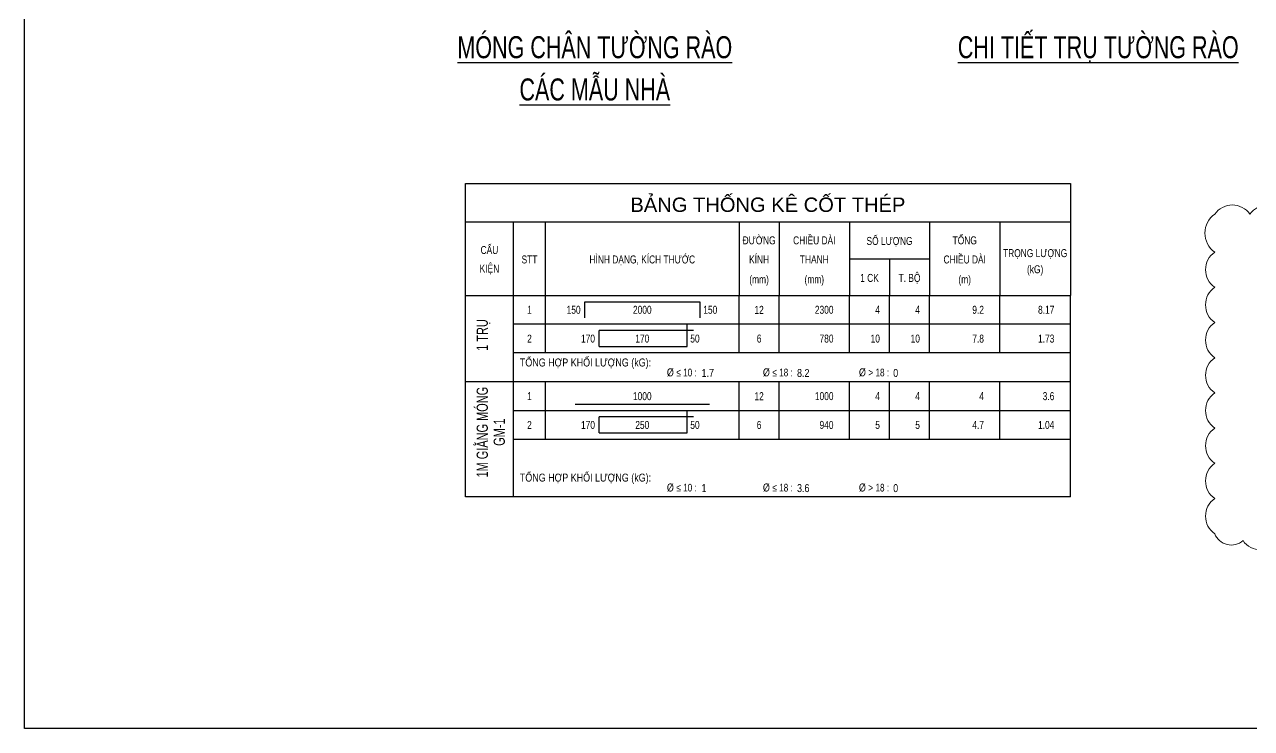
# Model space of a CAD drawing. Header units: millimetres. Extents: x 354914 to 384342, y 22525 to 116384.
# Drawn here: x 360951 to 367916, y 94536 to 98535 of the extents above; entities that cross this region are included whole.
import ezdxf
from ezdxf.enums import TextEntityAlignment as Align

# ---------------------------------------------------------------- set-up
doc = ezdxf.new("R2010")
doc.units = ezdxf.units.MM
doc.header["$LTSCALE"] = 250
doc.header["$MEASUREMENT"] = 0
doc.layers.get('DEFPOINTS').update_dxf_attribs({"color": 6, "lineweight": 20})
for name, color, linetype in [('1', 1, 'Continuous'), ('CDC_06.TEXT', 2, 'Continuous'), ('CDC_06_TEXT', 2, 'Continuous'), ('KCS_BORDER', 3, 'Continuous'), ('KCS_STEEL', 4, 'Continuous'), ('KCS_TEXT_TCK', 4, 'Continuous'), ('KCS_TEXT_TK', 2, 'Continuous'), ('KCS_THONGKE', 5, 'Continuous')]:
    doc.layers.add(name, color=color, linetype=linetype)
doc.styles.add('KCS_BIGTEXT', font='arial.ttf', dxfattribs={"width": 0.75})
doc.styles.add('KCS_SMTEXT', font='arial.ttf', dxfattribs={"width": 0.7})

# ---------------------------------------------------------------- blocks, each defined once
blk = doc.blocks.new('THONGKE_TITLE')
at = {"layer": 'KCS_TEXT_TK'}
for p, q in [((0, -35), (0, 0)), ((0, 0), (189, 0)), ((189, 0), (189, -35)), ((0, -12), (189, -12)), ((15, -35), (15, -12)), ((25, -35), (25, -12)), ((85.5, -12), (85.5, -35)), ((98, -12), (98, -35)), ((120, -12), (120, -35)), ((145, -12), (145, -35)), ((167, -12), (167, -35)), ((120, -23.56), (145, -23.56)), ((132.5, -23.56), (132.5, -35)), ((0, -35), (189, -35))]:
    blk.add_line(p, q, dxfattribs=at)
at = {"layer": 'KCS_TEXT_TK', "color": 4, "style": 'KCS_BIGTEXT'}
blk.add_text('BẢNG THỐNG KÊ CỐT THÉP', height=4.5, dxfattribs=at).set_placement((94.5, -6), align=Align.MIDDLE)
at = {"layer": 'KCS_TEXT_TK', "style": 'KCS_SMTEXT', "width": 0.75}
for s, p in [('CẤU', (7.5, -22.06)), ('ĐƯỜNG', (91.75, -19.04)), ('CHIỀU DÀI', (109, -19.04)), ('SỐ LƯỢNG', (132.5, -19.22)), ('TỔNG', (156, -19.04)), ('STT', (20, -25.01)), ('HÌNH DẠNG, KÍCH THƯỚC', (55.25, -25.01)), ('KÍNH', (91.75, -25.01)), ('THANH', (109, -25.01)), ('CHIỀU DÀI', (156, -25.01)), ('TRỌNG LƯỢNG', (178, -23.03)), ('KIỆN', (7.5, -27.84)), ('(kG)', (178, -28.08)), ('(mm)', (91.75, -31.24)), ('(mm)', (109, -31.24)), ('1 CK', (126.25, -30.79)), ('T. BỘ', (138.75, -30.79)), ('(m)', (156, -31.24))]:
    blk.add_text(s, height=2.5, dxfattribs=at).set_placement(p, align=Align.CENTER)
blk = doc.blocks.new('TK_2')
at = {"layer": 'KCS_STEEL'}
blk.add_line((19.25, 2), (61.25, 2), dxfattribs=at)
at = {"layer": 'KCS_TEXT_TK'}
for p, q in [((-15, 0), (-15, 9)), ((0, 0), (0, 9)), ((10, 0), (10, 9)), ((70.5, 0), (70.5, 9)), ((83, 0), (83, 9)), ((105, 0), (105, 9)), ((117.5, 0), (117.5, 9)), ((130, 0), (130, 9)), ((152, 0), (152, 9)), ((174, 0), (174, 9))]:
    blk.add_line(p, q, dxfattribs=at)
at = {"layer": 'KCS_THONGKE'}
blk.add_line((0, 0), (174, 0), dxfattribs=at)
at = {"layer": 'KCS_TEXT_TK', "style": 'KCS_SMTEXT', "width": 0.75}
for tag, p in [('SH', (5, 4.5)), ('L2', (40.25, 4.5)), ('DK', (76.75, 4.5))]:
    blk.add_attdef(tag, text='', height=2.5, dxfattribs=at).set_placement(p, align=Align.MIDDLE)
for tag, p in [('DAI', (100, 4.5)), ('SL1', (114.5, 4.5)), ('SLA', (127, 4.5)), ('DT', (147, 4.5)), ('TL', (169, 4.5))]:
    blk.add_attdef(tag, text='', height=2.5, dxfattribs=at).set_placement(p, align=Align.MIDDLE_RIGHT)
blk = doc.blocks.new('TK_14')
at = {"layer": 'KCS_STEEL'}
for p, q in [((54.25, 2), (54.25, 9)), ((56.25, 7), (26.75, 7)), ((26.75, 2), (26.75, 7)), ((26.75, 2), (54.25, 2))]:
    blk.add_line(p, q, dxfattribs=at)
at = {"layer": 'KCS_TEXT_TK'}
for p, q in [((-15, 0), (-15, 9)), ((0, 0), (0, 9)), ((10, 0), (10, 9)), ((70.5, 0), (70.5, 9)), ((83, 0), (83, 9)), ((105, 0), (105, 9)), ((117.5, 0), (117.5, 9)), ((130, 0), (130, 9)), ((152, 0), (152, 9)), ((174, 0), (174, 9))]:
    blk.add_line(p, q, dxfattribs=at)
at = {"layer": 'KCS_THONGKE'}
blk.add_line((174, 0), (0, 0), dxfattribs=at)
at = {"layer": 'KCS_TEXT_TK', "style": 'KCS_SMTEXT', "width": 0.75}
for tag, p in [('SH', (5, 4.5)), ('L2', (40.25, 4.5)), ('DK', (76.75, 4.5))]:
    blk.add_attdef(tag, text='', height=2.5, dxfattribs=at).set_placement(p, align=Align.MIDDLE)
for tag, p in [('L1', (25.47, 4.5)), ('DAI', (100, 4.5)), ('SL1', (114.5, 4.5)), ('SLA', (127, 4.5)), ('DT', (147, 4.5)), ('TL', (169, 4.5))]:
    blk.add_attdef(tag, text='', height=2.5, dxfattribs=at).set_placement(p, align=Align.MIDDLE_RIGHT)
blk.add_attdef('M', text='', height=2.5, dxfattribs=at).set_placement((55.25, 4.5), align=Align.MIDDLE_LEFT)
blk = doc.blocks.new('CTK_THKL')
at = {"layer": 'KCS_TEXT_TK'}
for p, q in [((-15, 0), (-15, 9)), ((0, 0), (0, 9)), ((174, 0), (174, 9)), ((174, 0), (-15, 0))]:
    blk.add_line(p, q, dxfattribs=at)
at = {"layer": 'KCS_BORDER', "color": 5, "style": 'KCS_SMTEXT', "width": 0.7}
blk.add_attdef('TYPE', (85.49, -1.5), '', height=0.025, rotation=90, dxfattribs=at)
at = {"layer": 'KCS_TEXT_TK', "style": 'KCS_SMTEXT', "width": 0.8}
blk.add_text('TỔNG HỢP KHỐI LƯỢNG (kG):', height=2.5, dxfattribs=at).set_placement((2, 4.78))
at = {"layer": 'KCS_TEXT_TK', "char_height": 2.5, "attachment_point": 1, "style": 'KCS_SMTEXT'}
for s, insert in [('{\\W0.8;%%C \\fSymbol|b0|i0|c2|p18;\\H0.95833x;£ 10 :}', (47.94, 4.19)), ('{\\W0.8;%%C \\fSymbol|b0|i0|c2|p18;\\H0.95833x;£ 18 :}', (77.94, 4.19)), ('{\\W0.8;%%C \\fSymbol|b0|i0|c2|p18;\\H0.95833x;> 18 :}', (107.94, 4.19))]:
    blk.add_mtext_dynamic_manual_height_columns(s, width=13.4519, gutter_width=12.5, heights=[0], dxfattribs=dict(at, insert=insert))
at = {"layer": 'KCS_TEXT_TK', "style": 'KCS_SMTEXT', "width": 0.8}
for tag, p in [('TL1', (58.77, 1.5)), ('TL2', (88.6, 1.5)), ('TL3', (118.65, 1.5))]:
    blk.add_attdef(tag, p, '', height=2.5, dxfattribs=at)
blk = doc.blocks.new('TK_9')
at = {"layer": 'KCS_STEEL'}
for p, q in [((22.25, 7), (58.25, 7)), ((22.25, 2), (22.25, 7)), ((58.25, 7), (58.25, 2))]:
    blk.add_line(p, q, dxfattribs=at)
at = {"layer": 'KCS_TEXT_TK'}
for p, q in [((-15, 0), (-15, 9)), ((0, 0), (0, 9)), ((10, 0), (10, 9)), ((70.5, 0), (70.5, 9)), ((83, 0), (83, 9)), ((105, 0), (105, 9)), ((117.5, 0), (117.5, 9)), ((130, 0), (130, 9)), ((152, 0), (152, 9)), ((174, 0), (174, 9))]:
    blk.add_line(p, q, dxfattribs=at)
at = {"layer": 'KCS_THONGKE'}
blk.add_line((174, 0), (0, 0), dxfattribs=at)
at = {"layer": 'KCS_TEXT_TK', "style": 'KCS_SMTEXT', "width": 0.75}
for tag, p in [('SH', (5, 4.5)), ('L2', (40.25, 4.5)), ('DK', (76.75, 4.5))]:
    blk.add_attdef(tag, text='', height=2.5, dxfattribs=at).set_placement(p, align=Align.MIDDLE)
for tag, p in [('L1', (20.98, 4.5)), ('DAI', (100, 4.5)), ('SL1', (114.5, 4.5)), ('SLA', (127, 4.5)), ('DT', (147, 4.5)), ('TL', (169, 4.5))]:
    blk.add_attdef(tag, text='', height=2.5, dxfattribs=at).set_placement(p, align=Align.MIDDLE_RIGHT)
blk.add_attdef('L3', text='', height=2.5, dxfattribs=at).set_placement((59.31, 4.5), align=Align.MIDDLE_LEFT)

msp = doc.modelspace()

# ---------------------------------------------------------------- linework, layer by layer
at = {"layer": '1'}
msp.add_lwpolyline([(360950.8, 103735.1), (374662.3, 103735.1), (374662.3, 94536.1), (360950.8, 94536.1)], close=True, dxfattribs=at)
at = {"layer": 'CDC_06_TEXT', "ltscale": 3}
for p, q in [((363453.7, 96015.2), (363453.7, 96178.7)), ((363726.3, 96015.2), (363726.3, 96178.7)), ((366887.8, 96015.2), (366887.8, 96178.7))]:
    msp.add_line(p, q, dxfattribs=at)
at = {"layer": 'DEFPOINTS'}
msp.add_lwpolyline([(368068.1, 95603.1, -0.520567), (367868.1, 95603.1, -0.520567), (367707.4, 95642.4, -0.520567), (367707.4, 95842.4, -0.520567), (367707.4, 96042.4, -0.520567), (367707.4, 96242.4, -0.520567), (367707.4, 96442.4, -0.520567), (367707.4, 96642.4, -0.520567), (367707.4, 96842.4, -0.520567), (367707.4, 97042.4, -0.520567), (367707.4, 97242.4, -0.520567), (367707.4, 97458.1, -0.520567), (367907.4, 97458.1, -0.520567), (368107.4, 97458.1, -0.520567)], format="xyb", dxfattribs=at)

# ---------------------------------------------------------------- block references
at = {"layer": 'KCS_TEXT_TK', "lineweight": -2, "xscale": 18.16971156, "yscale": 18.16971156, "zscale": 18.16971156}
msp.add_blockref('THONGKE_TITLE', (363453.7, 97632.3), dxfattribs=at)
msp.add_blockref('TK_2', (363726.3, 96342.3), dxfattribs=at).add_auto_attribs({'L2': '1000', 'TL': '3.6', 'DT': '4', 'SLA': '4', 'SL1': '4', 'DAI': '1000', 'DK': '12', 'SH': '1'})
at = {"layer": 'KCS_THONGKE', "xscale": 18.16971156, "yscale": 18.16971156, "zscale": 18.16971156}
for name, p, values in [('TK_9', (363726.3, 96832.9), {'SH': '1', 'L1': '150', 'L2': '2000', 'L3': '150', 'DK': '12', 'DAI': '2300', 'SL1': '4', 'SLA': '4', 'DT': '9.2', 'TL': '8.17'}), ('TK_14', (363726.3, 96669.3), {'SH': '2', 'L1': '170', 'L2': '170', 'M': '50', 'DK': '6', 'DAI': '780', 'SL1': '10', 'SLA': '10', 'DT': '7.8', 'TL': '1.73'}), ('CTK_THKL', (363726.3, 96505.8), {'TL2': '8.2', 'TL1': '1.7', 'TL3': '0'}), ('TK_14', (363726.3, 96178.7), {'SH': '2', 'L1': '170', 'L2': '250', 'M': '50', 'DK': '6', 'DAI': '940', 'SL1': '5', 'SLA': '5', 'DT': '4.7', 'TL': '1.04'}), ('CTK_THKL', (363726.3, 95851.7), {'TL2': '3.6', 'TL1': '1', 'TL3': '0'})]:
    msp.add_blockref(name, p, dxfattribs=at).add_auto_attribs(values)

# ---------------------------------------------------------------- texts
at = {"layer": 'CDC_06.TEXT', "color": 4, "linetype": 'ByBlock', "style": 'KCS_SMTEXT', "width": 0.7}
for s, p in [('%%UMÓNG CHÂN TƯỜNG RÀO', (364188.1, 98343.8)), ('%%UCHI TIẾT TRỤ TƯỜNG RÀO', (367046.1, 98343.8)), ('%%UCÁC MẪU NHÀ', (364188.1, 98103.8))]:
    msp.add_text(s, height=125, dxfattribs=at).set_placement(p, align=Align.CENTER)
at = {"layer": 'KCS_TEXT_TCK', "lineweight": -2, "ltscale": 3, "style": 'KCS_SMTEXT', "width": 0.7}
for s, height, p in [('1 TRỤ', 63.59, (363580.9, 96771.4)), ('1M GIẰNG MÓNG', 63.594, (363580.9, 96219.4)), ('GM-1', 63.59, (363677.4, 96219.4))]:
    msp.add_text(s, height=height, rotation=90, dxfattribs=at).set_placement(p, align=Align.CENTER)

doc.saveas('drawing.dxf')
